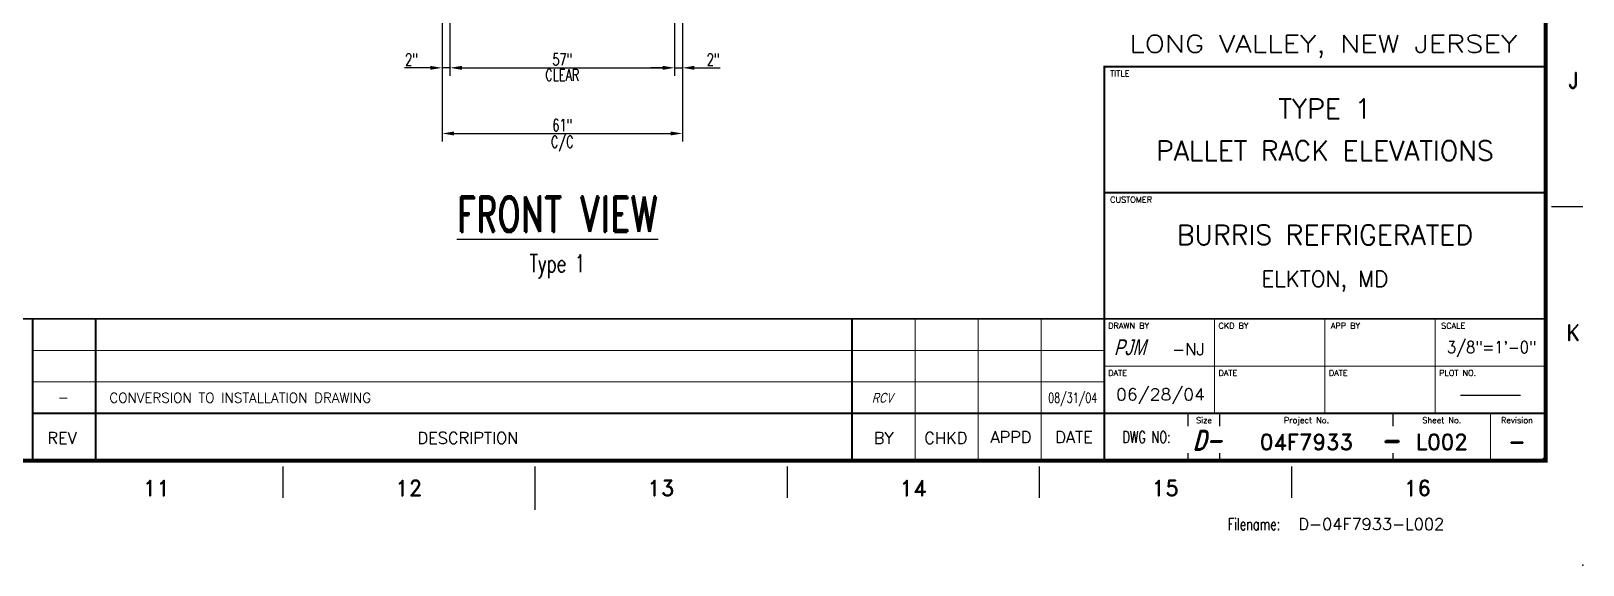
# Model space of a CAD drawing. Extents: x -74 to 970, y -160 to 534.
# Drawn here: x 576.5 to 970.4, y -159.5 to -24 of the extents above; entities that cross this region are included whole.
import ezdxf
from ezdxf.enums import TextEntityAlignment as Align

# ---------------------------------------------------------------- set-up
doc = ezdxf.new("R2010")
doc.units = 0
doc.header["$LTSCALE"] = 8
doc.header["$MEASUREMENT"] = 0
doc.linetypes.add('HIDDEN2', pattern=[0.1875, 0.125, -0.0625])
doc.layers.get('DEFPOINTS').update_dxf_attribs({"linetype": 'CONTINUOUS'})
for name, color, linetype in [('BORD', 15, 'CONTINUOUS'), ('RACKDIM', 7, 'CONTINUOUS'), ('RACKLABEL', 7, 'CONTINUOUS'), ('RACKLOAD', 254, 'HIDDEN2'), ('TEXTL', 3, 'CONTINUOUS')]:
    doc.layers.add(name, color=color, linetype=linetype)
doc.styles.add('2thirds', font='romans.shx', dxfattribs={"width": 0.7})
doc.styles.add('BOLD', font='SIMPLEX')
doc.styles.add('BORDER', font='SIMPLEX')
doc.styles.add('DCMARCH', font='stylu.ttf', dxfattribs={"width": 0.75, "oblique": 15})
doc.styles.add('ROMAND', font='ROMAND')
doc.styles.add('SIMPLEX', font='SIMPLEX')
doc.styles.add('TXT06', font='ROMAND', dxfattribs={"bigfont": 'SPECIAL'})
doc.dimstyles.new('2tfrac16', dxfattribs={"dimscale": 32, "dimtxt": 0.0938, "dimasz": 0.0938, "dimexe": 0.0625, "dimexo": 0.0625, "dimgap": 0.01, "dimtad": 1, "dimdec": 4, "dimzin": 1, "dimdsep": 46, "dimlunit": 5, "dimtxsty": '2thirds', "dimcen": 0.09, "dimclrd": 256, "dimclre": 256, "dimclrt": 256, "dimadec": 0, "dimazin": 0, "dimtfac": 0.75, "dimtdec": 4, "dimtmove": 0, "dimatfit": 0, "dimfxl": 1, "dimfrac": 2, "dimtolj": 1, "dimtzin": 0, "dimarcsym": 0})

# ---------------------------------------------------------------- blocks, each defined once
blk = doc.blocks.new('sbord_d')
at = {"layer": 'BORD'}
for p, q in [((32.063, 2), (32.312, 2)), ((28.848, 0.821), (28.848, 0.821)), ((29.182, 0.258), (29.182, 0.354)), ((29.432, 0.258), (29.432, 0.354)), ((30.807, 0.258), (30.807, 0.354)), ((29.182, -0.016), (29.182, 0.044)), ((29.432, -0.016), (29.432, 0.044)), ((30.807, -0.016), (30.807, 0.044)), ((22, -0.062), (22, -0.312)), ((24, -0.062), (24, -0.406)), ((26, -0.062), (26, -0.312)), ((28, -0.062), (28, -0.312)), ((30, -0.062), (30, -0.312))]:
    blk.add_line(p, q, dxfattribs=at)
at = {"layer": 'BORD', "const_width": 0.0313}
blk.add_lwpolyline([(-0.016, -0.016), (32.016, -0.016), (32.016, 20.016), (-0.016, 20.016)], close=True, dxfattribs=at)
at = {"layer": 'BORD'}
for points, const_width in [([(28.516, -0.016), (28.516, 0.359), (28.516, 0.734), (28.516, 1.109), (28.516, 2.109), (28.516, 3.109), (32.016, 3.109)], 0.0156), ([(28.516, 2.109), (32.016, 2.109)], 0.0156), ([(20.016, 1.109), (18.016, 1.109), (18.016, -0.016)], 0.0156), ([(28.516, 1.109), (28.016, 1.109), (27.516, 1.109), (27.016, 1.109), (26.516, 1.109), (20.516, 1.109), (20.016, 1.109), (20.016, 0.859)], 0.0156), ([(20.516, 1.109), (20.516, 0.859)], 0.0156), ([(26.516, 1.109), (26.516, 0.859)], 0.0156), ([(27.016, 1.109), (27.016, 0.859)], 0.00781), ([(27.516, 1.109), (27.516, 0.859)], 0.00781), ([(28.016, 1.109), (28.016, 0.859)], 0.00781), ([(28.516, 1.109), (32.016, 1.109)], 0.0156), ([(29.391, 1.109), (29.391, 0.734), (29.391, 0.359)], 0.00781), ([(30.266, 1.109), (30.266, 0.734), (30.266, 0.359)], 0.00781), ([(31.141, 1.109), (31.141, 0.734), (31.141, 0.359)], 0.00781), ([(20.016, 0.859), (20.016, 0.609)], 0.0156), ([(20.016, 0.859), (28.516, 0.859)], 0.00781), ([(20.516, 0.859), (20.516, 0.609)], 0.0156), ([(26.516, 0.859), (26.516, 0.609)], 0.0156), ([(27.016, 0.859), (27.016, 0.609)], 0.00781), ([(27.516, 0.859), (27.516, 0.609)], 0.00781), ([(28.016, 0.859), (28.016, 0.609)], 0.00781), ([(20.016, 0.609), (20.016, 0.359)], 0.0156), ([(20.516, 0.609), (20.516, 0.359)], 0.0156), ([(26.516, 0.609), (26.516, 0.359)], 0.0156), ([(28.516, 0.734), (32.016, 0.734)], 0.00781), ([(20.016, 0.609), (28.516, 0.609)], 0.00781), ([(27.016, 0.609), (27.016, 0.359)], 0.00781), ([(27.516, 0.609), (27.516, 0.359)], 0.00781), ([(28.016, 0.609), (28.016, 0.359)], 0.00781), ([(20.016, 0.359), (28.516, 0.359)], 0.0156), ([(20.016, 0.359), (20.016, 0)], 0.0156), ([(20.516, 0.359), (20.516, 0)], 0.0156), ([(26.516, 0.359), (26.516, 0)], 0.0156), ([(27.016, 0.359), (27.016, 0)], 0.00781), ([(27.516, 0.359), (27.516, 0)], 0.00781), ([(28.016, 0.359), (28.016, 0)], 0.00781), ([(28.516, 0.359), (32.016, 0.359)], 0.0156), ([(31.578, 0.359), (31.578, -0.016)], 0.00781)]:
    blk.add_lwpolyline(points, dxfattribs=dict(at, const_width=const_width))
at = {"layer": 'TEXTL'}
for p in [(32, 0), (32.312, -0.844)]:
    blk.add_point(p, dxfattribs=at)
at = {"layer": 'BORD', "style": 'BOLD', "width": 1.064303}
blk.add_text('LONG VALLEY, NEW JERSEY', height=0.138, dxfattribs=at).set_placement((28.715, 3.222), (31.792, 3.222), align=Align.FIT)
at = {"layer": 'BORD'}
for s, height, style, p in [('TITLE', 0.0469, 'BORDER', (28.563, 3.031)), ('CUSTOMER', 0.0469, 'BORDER', (28.563, 2.031)), ('DRAWN BY', 0.0469, 'BORDER', (28.547, 1.031)), ('CKD BY', 0.0469, 'BORDER', (29.422, 1.031)), ('APP BY', 0.0469, 'BORDER', (30.313, 1.031)), ('SCALE', 0.0469, 'BORDER', (31.188, 1.031)), ('-NJ', 0.0938, 'SIMPLEX', (29.054, 0.821)), ('DATE', 0.0469, 'BORDER', (28.547, 0.656)), ('DATE', 0.0469, 'BORDER', (29.422, 0.656)), ('DATE', 0.0469, 'BORDER', (30.297, 0.656)), ('PLOT NO.', 0.0469, 'BORDER', (31.172, 0.656))]:
    blk.add_text(s, height=height, dxfattribs=dict(at, style=style)).set_placement(p)
at = {"layer": 'BORD', "style": 'ROMAND'}
for s, p in [('J', (32.234, 3)), ('K', (32.234, 1)), ('11', (21, -0.234)), ('12', (23, -0.234)), ('13', (25, -0.234)), ('14', (27, -0.234)), ('15', (29, -0.234)), ('16', (31, -0.234))]:
    blk.add_text(s, height=0.125, dxfattribs=at).set_placement(p, align=Align.MIDDLE)
at = {"layer": 'BORD'}
for s, height, style, p in [('Size', 0.0469, 'BORDER', (29.307, 0.281)), ('Project No.', 0.04688, 'BORDER', (30.12, 0.281)), ('Sheet No.', 0.0469, 'BORDER', (31.193, 0.281)), ('Revision', 0.0469, 'BORDER', (31.789, 0.281)), ('REV', 0.0938, 'BORDER', (20.25, 0.117)), ('DESCRIPTION', 0.09375, 'BORDER', (23.469, 0.117)), ('BY', 0.0938, 'BORDER', (26.766, 0.117)), ('CHKD', 0.0938, 'BORDER', (27.259, 0.117)), ('APPD', 0.0938, 'SIMPLEX', (27.776, 0.124)), ('DATE', 0.0938, 'SIMPLEX', (28.276, 0.124))]:
    blk.add_text(s, height=height, dxfattribs=dict(at, style=style)).set_placement(p, align=Align.CENTER)
at = {"layer": 'BORD', "style": '2thirds', "width": 0.7}
for s, p in [('DWG NO:', (28.851, 0.124)), ('Filename:', (29.703, -0.567))]:
    blk.add_text(s, height=0.0938, dxfattribs=at).set_placement(p, align=Align.CENTER)
at = {"layer": 'BORD', "style": 'ROMAND', "oblique": 15, "width": 0.75}
for s, height, p in [('D-', 0.1562, (29.218, 0.067)), ('-', 0.188, (30.7, 0.051))]:
    blk.add_text(s, height=height, dxfattribs=at).set_placement(p)
at = {"layer": 'TEXTL', "flags": 8}
for tag, height, style, p in [('TITLE1', 0.156, 'SIMPLEX', (30.266, 2.776)), ('TITLE2', 0.156, 'SIMPLEX', (30.266, 2.443)), ('CHK', 0.0938, 'SIMPLEX', (29.828, 0.883)), ('APP', 0.0938, 'SIMPLEX', (30.703, 0.883)), ('JOB#', 0.125, 'ROMAND', (30.12, 0.133)), ('SHT', 0.125, 'ROMAND', (31.193, 0.133)), ('REV', 0.125, 'ROMAND', (31.789, 0.133))]:
    blk.add_attdef(tag, text='', height=height, dxfattribs=dict(at, style=style)).set_placement(p, align=Align.MIDDLE)
at = {"layer": 'TEXTL', "style": 'SIMPLEX', "flags": 8}
for tag, height, p in [('CUSTOMER', 0.156, (30.266, 1.697)), ('LOCATION', 0.125, (30.266, 1.364)), ('REVC', 0.0781, (20.259, 0.945)), ('CCHK', 0.0781, (27.255, 0.943)), ('REVB', 0.0781, (20.259, 0.695)), ('BCHK', 0.0781, (27.255, 0.683)), ('REVA', 0.0781, (20.259, 0.445)), ('ACHK', 0.0781, (27.255, 0.443))]:
    blk.add_attdef(tag, text='', height=height, dxfattribs=at).set_placement(p, align=Align.CENTER)
at = {"layer": 'TEXTL', "flags": 8}
for tag, p, height, style in [('REVCDESC', (20.625, 0.943), 0.0781, 'SIMPLEX'), ('REVBDESC', (20.625, 0.683), 0.0781, 'SIMPLEX'), ('REVADESC', (20.625, 0.443), 0.0781, 'SIMPLEX'), ('DWG#', (30.055, -0.566), 0.0938, 'ROMAND')]:
    blk.add_attdef(tag, p, '', height=height, dxfattribs=dict(at, style=style))
at = {"layer": 'TEXTL', "style": 'DCMARCH', "oblique": 15, "width": 0.75, "flags": 8}
for tag, p in [('CBY', (26.755, 0.943)), ('BBY', (26.755, 0.683)), ('ABY', (26.755, 0.443))]:
    blk.add_attdef(tag, text='', height=0.0781, dxfattribs=at).set_placement(p, align=Align.CENTER)
at = {"layer": 'TEXTL', "style": 'SIMPLEX', "flags": 8}
for tag, height, width, p, p2 in [('CAPP', 0.0781, 1.292308, (27.588, 0.944), (27.963, 0.944)), ('CDT', 0.0781, 1.866, (28.071, 0.943), (28.46, 0.943)), ('SCALE', 0.0938, 1.702732, (31.234, 0.837), (31.941, 0.837)), ('BAPP', 0.0781, 1.292308, (27.588, 0.683), (27.963, 0.683)), ('BDT', 0.0781, 1.866, (28.071, 0.683), (28.46, 0.683)), ('AAPP', 0.0781, 1.275949, (27.588, 0.443), (27.963, 0.443)), ('ADT', 0.0781, 1.833263, (28.071, 0.443), (28.46, 0.443)), ('DATE', 0.0938, 2.134634, (28.609, 0.462), (29.315, 0.462)), ('CHKDT', 0.0938, 1.555556, (29.484, 0.462), (30.172, 0.462)), ('APPDT', 0.0938, 1.555556, (30.359, 0.462), (31.047, 0.462)), ('PLOT#', 0.0938, 8.555556, (31.234, 0.462), (31.922, 0.462))]:
    blk.add_attdef(tag, text='', height=height, dxfattribs=dict(at, width=width)).set_placement(p, p2, align=Align.FIT)
at = {"layer": 'TEXTL', "style": 'DCMARCH', "oblique": 15, "width": 0.75, "flags": 8}
blk.add_attdef('DRBY', (28.593, 0.821), '', height=0.125, dxfattribs=at)
blk = doc.blocks.new('*D83')
at = {"layer": 'DEFPOINTS', "color": 0}
for p in [(739.82, 0), (741.82, 0), (741.82, -33.33)]:
    blk.add_point(p, dxfattribs=at)
at = {"layer": 'RACKDIM', "lineweight": -2}
for p, q in [((739.82, -2), (739.82, -35.33)), ((741.82, -2), (741.82, -35.33)), ((736.82, -33.33), (733.82, -33.33)), ((739.82, -33.33), (741.82, -33.33)), ((744.83, -33.33), (751.37, -33.33))]:
    blk.add_line(p, q, dxfattribs=at)
at = {"layer": 'RACKDIM'}
for points in [[(736.82, -32.83), (736.82, -33.83), (739.82, -33.33)], [(744.83, -32.83), (744.83, -33.83), (741.82, -33.33)]]:
    blk.add_solid(points, dxfattribs=at)
at = {"layer": 'RACKDIM', "insert": (749.6, -31.22), "char_height": 3.002, "attachment_point": 5, "style": '2thirds'}
blk.add_mtext('\\A1;2"', dxfattribs=at)
blk = doc.blocks.new('*D82')
at = {"layer": 'DEFPOINTS', "color": 0}
for p in [(680.82, 0), (682.82, 0), (680.82, -33.33)]:
    blk.add_point(p, dxfattribs=at)
at = {"layer": 'RACKDIM', "lineweight": -2}
for p, q in [((680.82, -2), (680.82, -35.33)), ((682.82, -2), (682.82, -35.33)), ((677.82, -33.33), (671.28, -33.33)), ((682.82, -33.33), (680.82, -33.33)), ((685.83, -33.33), (688.83, -33.33))]:
    blk.add_line(p, q, dxfattribs=at)
at = {"layer": 'RACKDIM'}
for points in [[(677.82, -32.83), (677.82, -33.83), (680.82, -33.33)], [(685.83, -32.83), (685.83, -33.83), (682.82, -33.33)]]:
    blk.add_solid(points, dxfattribs=at)
at = {"layer": 'RACKDIM', "insert": (673.05, -31.22), "char_height": 3.002, "attachment_point": 5, "style": '2thirds'}
blk.add_mtext('\\A1;2"', dxfattribs=at)
blk = doc.blocks.new('*D81')
at = {"layer": 'DEFPOINTS', "color": 0}
for p in [(682.82, 0), (739.82, 0), (739.82, -33.33)]:
    blk.add_point(p, dxfattribs=at)
at = {"layer": 'RACKDIM', "lineweight": -2}
for p, q in [((682.82, -2), (682.82, -35.33)), ((739.82, -2), (739.82, -35.33)), ((685.83, -33.33), (736.82, -33.33))]:
    blk.add_line(p, q, dxfattribs=at)
at = {"layer": 'RACKDIM'}
for points in [[(685.83, -32.83), (685.83, -33.83), (682.82, -33.33)], [(736.82, -32.83), (736.82, -33.83), (739.82, -33.33)]]:
    blk.add_solid(points, dxfattribs=at)
at = {"layer": 'RACKDIM', "char_height": 3.002, "attachment_point": 5, "style": '2thirds'}
for s, insert in [('\\A1;57"', (711.32, -31.22)), ('\\A1;CLEAR', (711.32, -35.15))]:
    blk.add_mtext(s, dxfattribs=dict(at, insert=insert))
blk = doc.blocks.new('*D80')
at = {"layer": 'DEFPOINTS', "color": 0}
for p in [(680.82, 0), (741.82, 0), (741.82, -50)]:
    blk.add_point(p, dxfattribs=at)
at = {"layer": 'RACKDIM', "lineweight": -2}
for p, q in [((680.82, -2), (680.82, -52)), ((741.82, -2), (741.82, -52)), ((683.83, -50), (738.82, -50))]:
    blk.add_line(p, q, dxfattribs=at)
at = {"layer": 'RACKDIM'}
for points in [[(683.83, -49.5), (683.83, -50.5), (680.82, -50)], [(738.82, -49.5), (738.82, -50.5), (741.82, -50)]]:
    blk.add_solid(points, dxfattribs=at)
at = {"layer": 'RACKDIM', "char_height": 3.002, "attachment_point": 5, "style": '2thirds'}
for s, insert in [('\\A1;61"', (711.32, -47.89)), ('\\A1;C/C', (711.32, -52.61))]:
    blk.add_mtext(s, dxfattribs=dict(at, insert=insert))

msp = doc.modelspace()

# ---------------------------------------------------------------- block references
at = {"layer": 'RACKLOAD'}
ref = msp.add_blockref('sbord_d', (-63.63321, -132.54267), dxfattribs=dict(at, xscale=32, yscale=32, zscale=32))
ref.add_attrib('PLOT#', '-', dxfattribs={"layer": 'TEXTL', "height": 3, "style": 'SIMPLEX', "width": 8.555556, "flags": 8}).set_placement((935.86679, -117.74533), (957.86679, -117.74533), align=Align.FIT)
ref.add_attrib('REVA', '-', dxfattribs={"layer": 'TEXTL', "height": 2.5, "style": 'SIMPLEX', "flags": 8}).set_placement((584.6662, -118.30871), align=Align.CENTER)
ref.add_attrib('REVADESC', 'CONVERSION TO INSTALLATION DRAWING', (596.37671, -118.35267), dxfattribs={"layer": 'TEXTL', "height": 2.5, "style": 'SIMPLEX', "flags": 8})
ref.add_attrib('ABY', 'RCV', dxfattribs={"layer": 'TEXTL', "height": 2.5, "style": 'DCMARCH', "oblique": 15, "width": 0.75, "flags": 8}).set_placement((792.54116, -118.35267), align=Align.CENTER)
ref.add_attrib('ADT', '08/31/04', dxfattribs={"layer": 'TEXTL', "height": 2.5, "style": 'SIMPLEX', "width": 0.674168, "flags": 8}).set_placement((834.64679, -118.35267), (847.08679, -118.35267), align=Align.FIT)
ref.add_attrib('TITLE1', 'TYPE 1', dxfattribs={"layer": 'TEXTL', "height": 5, "style": 'SIMPLEX', "flags": 8}).set_placement((904.86679, -43.70934), align=Align.MIDDLE)
ref.add_attrib('TITLE2', 'PALLET RACK ELEVATIONS', dxfattribs={"layer": 'TEXTL', "height": 5, "style": 'SIMPLEX', "flags": 8}).set_placement((904.86679, -54.376), align=Align.MIDDLE)
ref.add_attrib('CUSTOMER', 'BURRIS REFRIGERATED', dxfattribs={"layer": 'TEXTL', "height": 5, "style": 'SIMPLEX', "flags": 8}).set_placement((904.86679, -78.24385), align=Align.CENTER)
ref.add_attrib('LOCATION', 'ELKTON, MD', dxfattribs={"layer": 'TEXTL', "height": 4, "style": 'SIMPLEX', "flags": 8}).set_placement((904.86679, -88.91052), align=Align.CENTER)
ref.add_attrib('JOB#', '04F7933', dxfattribs={"layer": 'TEXTL', "height": 4, "style": 'ROMAND', "flags": 8}).set_placement((900.20126, -128.29267), align=Align.MIDDLE)
ref.add_attrib('DATE', '06/28/04', dxfattribs={"layer": 'TEXTL', "height": 3, "style": 'SIMPLEX', "width": 0.993478, "flags": 8}).set_placement((851.86679, -117.74533), (874.43292, -117.74533), align=Align.FIT)
ref.add_attrib('SHT', 'L002', dxfattribs={"layer": 'TEXTL', "height": 4, "style": 'ROMAND', "flags": 8}).set_placement((934.53402, -128.29267), align=Align.MIDDLE)
ref.add_attrib('DWG#', 'D-04F7933-L002', (898.12215, -150.65661), dxfattribs={"layer": 'TEXTL', "height": 3, "style": 'ROMAND', "flags": 8})
ref.add_attrib('SCALE', '3/8"=1\'-0"', dxfattribs={"layer": 'TEXTL', "height": 3, "style": 'SIMPLEX', "width": 0.870078, "flags": 8}).set_placement((935.86679, -105.74533), (958.48881, -105.74533), align=Align.FIT)
ref.add_attrib('DRBY', 'PJM', (851.34541, -106.27559), dxfattribs={"layer": 'TEXTL', "height": 4, "style": 'DCMARCH', "oblique": 15, "width": 0.75, "flags": 8})
ref.add_attrib('REV', '-', dxfattribs={"layer": 'TEXTL', "height": 4, "style": 'ROMAND', "flags": 8}).set_placement((953.61679, -128.29267), align=Align.MIDDLE)

# ---------------------------------------------------------------- texts
at = {"layer": 'RACKLABEL', "style": 'TXT06', "width": 0.7}
msp.add_text('%%uFRONT VIEW', height=9, dxfattribs=at).set_placement((710.10484, -74.99758), align=Align.CENTER)
at = {"layer": 'RACKLABEL', "insert": (710.10484, -83.74758), "char_height": 4.5, "width": 100, "attachment_point": 5, "style": '2thirds'}
msp.add_mtext('Type 1', dxfattribs=at)

# ---------------------------------------------------------------- dimensions: what is measured, and where the dimension line sits
at = {"layer": 'RACKDIM'}
for base, p1, p2, picture, middle in [((680.82439, -33.33164), (682.82439, 0), (680.82439, 0), '*D82', (673.05042, -31.22497)), ((741.82439, -33.33164), (739.82439, 0), (741.82439, 0), '*D83', (749.59836, -31.22497))]:
    dim = msp.add_linear_dim(base=base, p1=p1, p2=p2, dimstyle='2tfrac16', override={"dimpost": '"'}, dxfattribs=at)
    dim.commit()
    dim.dimension.update_dxf_attribs({"geometry": picture, "text_midpoint": middle})
for base, p1, p2, text, picture, middle in [((741.82439, -49.99886), (680.82439, 0), (741.82439, 0), '<>\\XC/C', '*D80', (711.32439, -49.99886)), ((739.82439, -33.33164), (682.82439, 0), (739.82439, 0), '<>\\XCLEAR', '*D81', (711.32439, -33.33164))]:
    dim = msp.add_linear_dim(base=base, p1=p1, p2=p2, text=text, dimstyle='2tfrac16', override={"dimpost": '"'}, dxfattribs=at)
    dim.commit()
    dim.dimension.update_dxf_attribs({"geometry": picture, "text_midpoint": middle})

doc.saveas('drawing.dxf')
